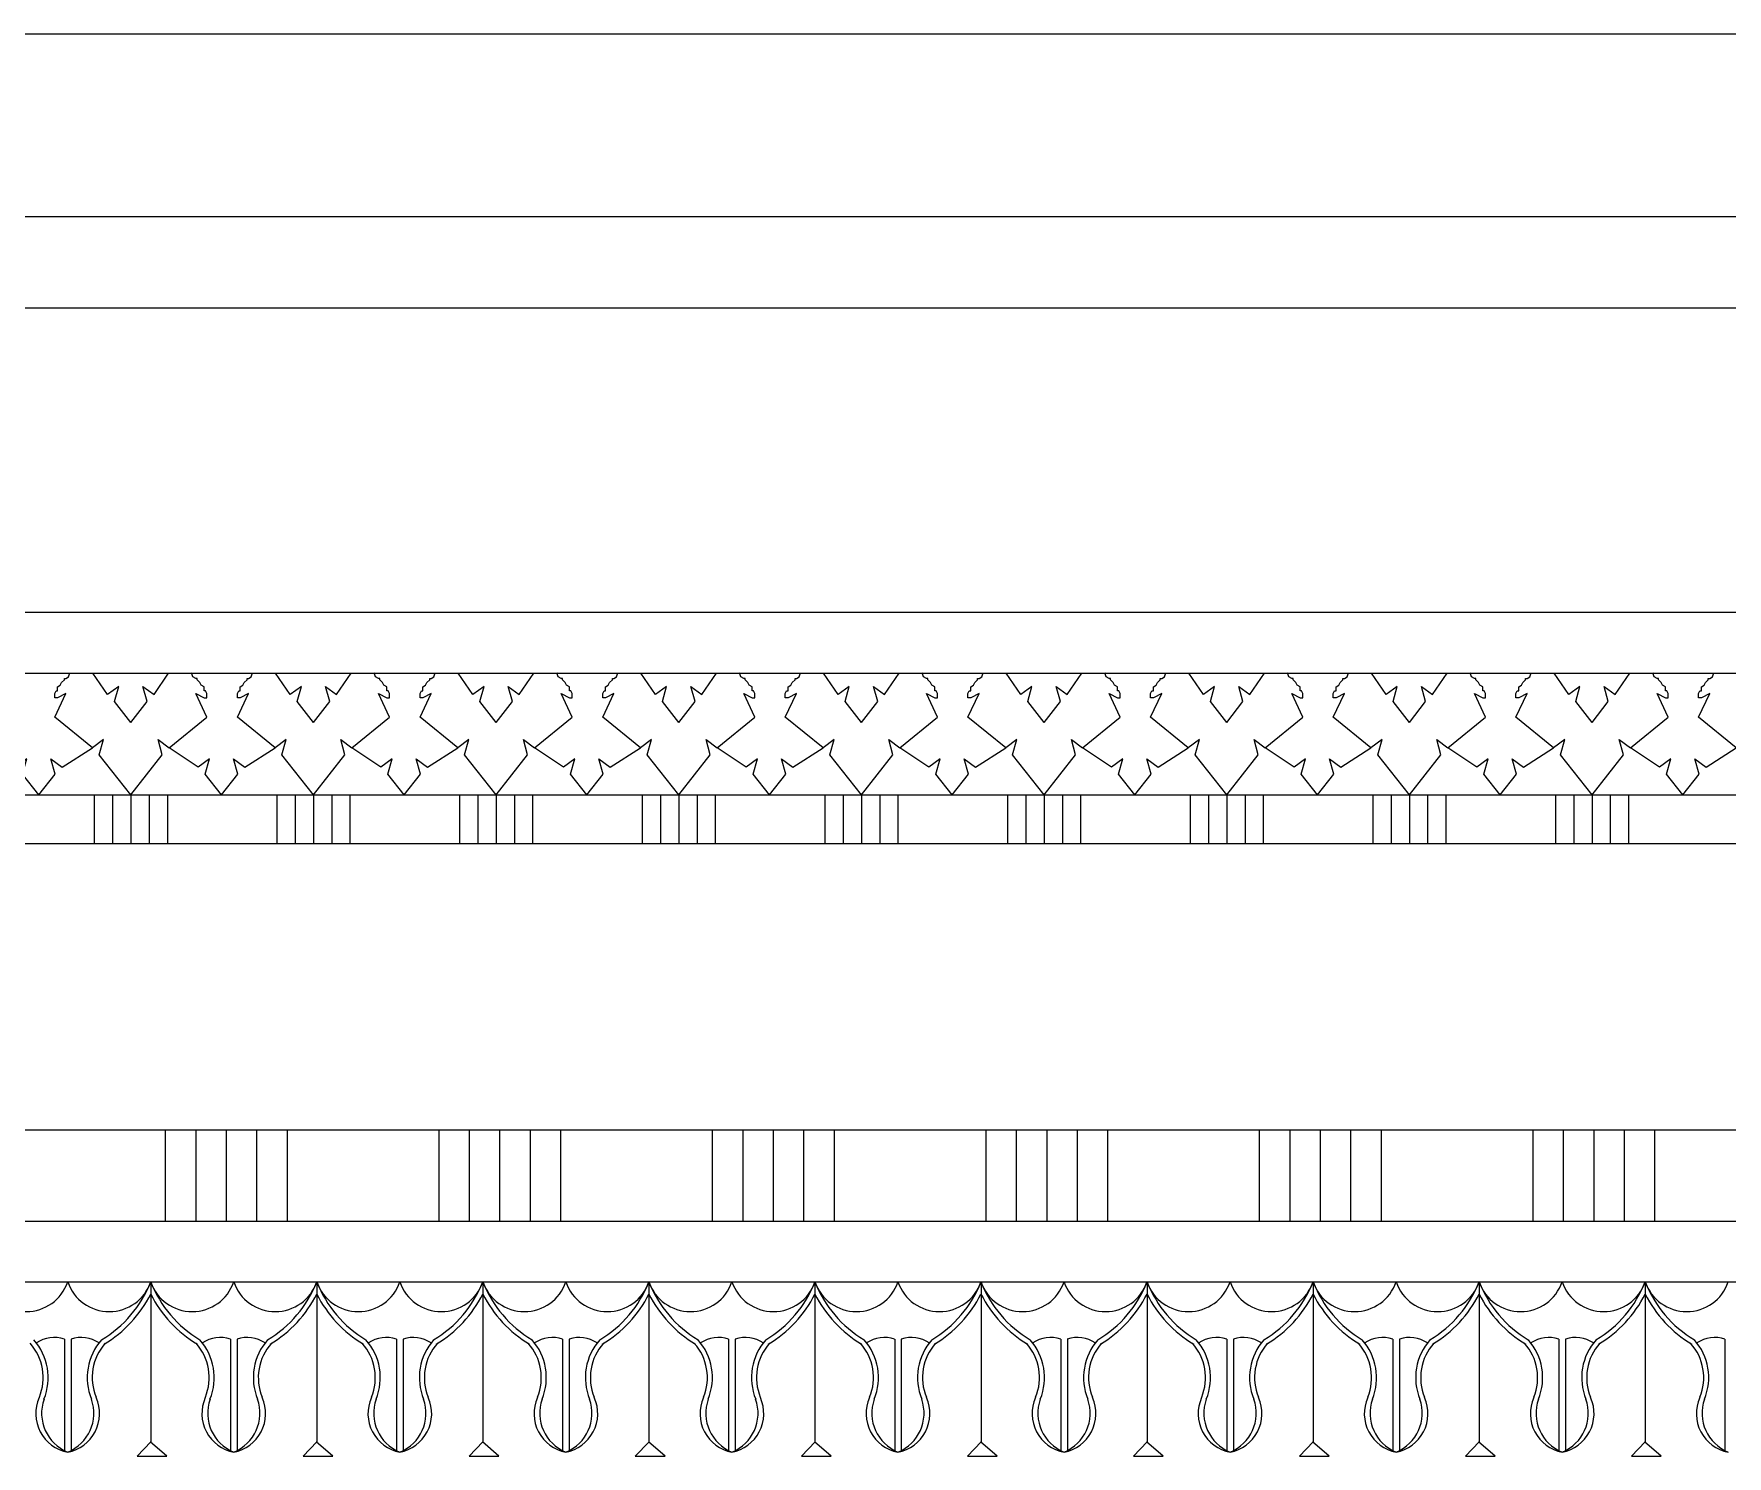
# Model space of a CAD drawing. Extents: x 128 to 2598, y 84 to 3556.
# Drawn here: x 673.4 to 951.5, y 3178.8 to 3412.4 of the extents above; entities that cross this region are included whole.
import ezdxf

# ---------------------------------------------------------------- set-up
doc = ezdxf.new("R2010")
doc.units = 0
doc.header["$LTSCALE"] = 10
doc.header["$MEASUREMENT"] = 0
for name, color, linetype in [('3', 3, 'CONTINUOUS'), ('4', 4, 'CONTINUOUS'), ('7', 7, 'CONTINUOUS'), ('BH', 3, 'CONTINUOUS')]:
    doc.layers.add(name, color=color, linetype=linetype)

msp = doc.modelspace()

# ---------------------------------------------------------------- linework, layer by layer
at = {"layer": '3'}
for p, q in [((202.42, 3287.37), (1460.71, 3287.37)), ((692.56, 3207.37), (692.56, 3181.02)), ((719.84, 3207.37), (719.84, 3181.02)), ((747.11, 3207.37), (747.11, 3181.02)), ((774.38, 3207.37), (774.38, 3181.02)), ((801.66, 3207.37), (801.66, 3181.02)), ((828.93, 3207.37), (828.93, 3181.02)), ((856.2, 3207.37), (856.2, 3181.02)), ((856.2, 3207.37), (856.2, 3181.02)), ((883.47, 3207.37), (883.47, 3181.02)), ((910.75, 3207.37), (910.75, 3181.02)), ((938.02, 3207.37), (938.02, 3181.02)), ((678.38, 3197.95), (678.38, 3179.66)), ((679.47, 3197.95), (679.47, 3179.66)), ((705.66, 3197.95), (705.66, 3179.66)), ((706.75, 3197.95), (706.75, 3179.66)), ((732.93, 3197.95), (732.93, 3179.66)), ((734.02, 3197.95), (734.02, 3179.66)), ((760.2, 3197.95), (760.2, 3179.66)), ((761.29, 3197.95), (761.29, 3179.66)), ((787.47, 3197.95), (787.47, 3179.66)), ((788.56, 3197.95), (788.56, 3179.66)), ((814.75, 3197.95), (814.75, 3179.66)), ((815.84, 3197.95), (815.84, 3179.66)), ((842.02, 3197.95), (842.02, 3179.66)), ((843.11, 3197.95), (843.11, 3179.66)), ((869.29, 3197.95), (869.29, 3179.66)), ((869.29, 3197.95), (869.29, 3179.66)), ((870.38, 3197.95), (870.38, 3179.66)), ((870.38, 3197.95), (870.38, 3179.66)), ((896.56, 3197.95), (896.56, 3179.66)), ((897.66, 3197.95), (897.66, 3179.66)), ((923.84, 3197.95), (923.84, 3179.66)), ((924.93, 3197.95), (924.93, 3179.66)), ((951.11, 3197.95), (951.11, 3179.66)), ((692.58, 3181.1), (690.34, 3178.76)), ((695.21, 3178.76), (692.48, 3181.1)), ((719.85, 3181.1), (717.61, 3178.76)), ((722.48, 3178.76), (719.75, 3181.1)), ((747.12, 3181.1), (744.88, 3178.76)), ((749.75, 3178.76), (747.03, 3181.1)), ((774.4, 3181.1), (772.15, 3178.76)), ((777.03, 3178.76), (774.3, 3181.1)), ((801.67, 3181.1), (799.43, 3178.76)), ((804.3, 3178.76), (801.57, 3181.1)), ((828.94, 3181.1), (826.7, 3178.76)), ((831.57, 3178.76), (828.84, 3181.1)), ((856.21, 3181.1), (853.97, 3178.76)), ((856.21, 3181.1), (853.97, 3178.76)), ((858.85, 3178.76), (856.12, 3181.1)), ((858.85, 3178.76), (856.12, 3181.1)), ((883.49, 3181.1), (881.24, 3178.76)), ((886.12, 3178.76), (883.39, 3181.1)), ((910.76, 3181.1), (908.52, 3178.76)), ((913.39, 3178.76), (910.66, 3181.1)), ((938.03, 3181.1), (935.79, 3178.76)), ((940.66, 3178.76), (937.93, 3181.1)), ((690.34, 3178.76), (695.21, 3178.76)), ((717.61, 3178.76), (722.48, 3178.76)), ((744.88, 3178.76), (749.75, 3178.76)), ((772.15, 3178.76), (777.03, 3178.76)), ((799.43, 3178.76), (804.3, 3178.76)), ((826.7, 3178.76), (831.57, 3178.76)), ((853.97, 3178.76), (858.85, 3178.76)), ((853.97, 3178.76), (858.85, 3178.76)), ((881.24, 3178.76), (886.12, 3178.76)), ((908.52, 3178.76), (913.39, 3178.76)), ((935.79, 3178.76), (940.66, 3178.76))]:
    msp.add_line(p, q, dxfattribs=at)
for centre, radius, start, end in [((672.11, 3209.71), 7.21, 198.9672, 341.0328), ((685.75, 3209.71), 7.21, 198.9672, 341.0328), ((674.51, 3214.51), 19.41, 300.9337, 338.4416), ((710.62, 3214.51), 19.41, 201.5584, 239.0663), ((699.38, 3209.71), 7.21, 198.9672, 341.0328), ((713.02, 3209.71), 7.21, 198.9672, 341.0328), ((701.78, 3214.51), 19.41, 300.9337, 338.4416), ((726.66, 3209.71), 7.21, 198.9672, 341.0328), ((737.89, 3214.51), 19.41, 201.5584, 239.0663), ((740.29, 3209.71), 7.21, 198.9672, 341.0328), ((729.05, 3214.51), 19.41, 300.9337, 338.4416), ((753.93, 3209.71), 7.21, 198.9672, 341.0328), ((765.17, 3214.51), 19.41, 201.5584, 239.0663), ((767.56, 3209.71), 7.21, 198.9672, 341.0328), ((756.33, 3214.51), 19.41, 300.9337, 338.4416), ((781.2, 3209.71), 7.21, 198.9672, 341.0328), ((792.44, 3214.51), 19.41, 201.5584, 239.0663), ((794.84, 3209.71), 7.21, 198.9672, 341.0328), ((783.6, 3214.51), 19.41, 300.9337, 338.4416), ((808.47, 3209.71), 7.21, 198.9672, 341.0328), ((819.71, 3214.51), 19.41, 201.5584, 239.0663), ((822.11, 3209.71), 7.21, 198.9672, 341.0328), ((810.87, 3214.51), 19.41, 300.9337, 338.4416), ((835.75, 3209.71), 7.21, 198.9672, 341.0328), ((846.98, 3214.51), 19.41, 201.5584, 239.0663), ((849.38, 3209.71), 7.21, 198.9672, 341.0328), ((838.14, 3214.51), 19.41, 300.9337, 338.4416), ((874.26, 3214.51), 19.41, 201.5584, 239.0663), ((863.02, 3209.71), 7.21, 198.9672, 341.0328), ((874.26, 3214.51), 19.41, 201.5584, 239.0663), ((863.02, 3209.71), 7.21, 198.9672, 341.0328), ((876.66, 3209.71), 7.21, 198.9672, 341.0328), ((876.66, 3209.71), 7.21, 198.9672, 341.0328), ((865.42, 3214.51), 19.41, 300.9337, 338.4416), ((865.42, 3214.51), 19.41, 300.9337, 338.4416), ((901.53, 3214.51), 19.41, 201.5584, 239.0663), ((890.29, 3209.71), 7.21, 198.9672, 341.0328), ((903.93, 3209.71), 7.21, 198.9672, 341.0328), ((892.69, 3214.51), 19.41, 300.9337, 338.4416), ((928.8, 3214.51), 19.41, 201.5584, 239.0663), ((917.56, 3209.71), 7.21, 198.9672, 341.0328), ((931.2, 3209.71), 7.21, 198.9672, 341.0328), ((919.96, 3214.51), 19.41, 300.9337, 338.4416), ((956.07, 3214.51), 19.41, 201.5584, 239.0663), ((944.84, 3209.71), 7.21, 198.9672, 341.0328), ((674.51, 3214.51), 20.23, 300.9337, 333.1807), ((710.62, 3214.51), 20.23, 206.8193, 239.0663), ((701.78, 3214.51), 20.23, 300.9337, 333.1807), ((737.89, 3214.51), 20.23, 206.8193, 239.0663), ((729.05, 3214.51), 20.23, 300.9337, 333.1807), ((765.17, 3214.51), 20.23, 206.8193, 239.0663), ((756.33, 3214.51), 20.23, 300.9337, 333.1807), ((792.44, 3214.51), 20.23, 206.8193, 239.0663), ((783.6, 3214.51), 20.23, 300.9337, 333.1807), ((819.71, 3214.51), 20.23, 206.8193, 239.0663), ((810.87, 3214.51), 20.23, 300.9337, 333.1807), ((846.98, 3214.51), 20.23, 206.8193, 239.0663), ((838.14, 3214.51), 20.23, 300.9337, 333.1807), ((874.26, 3214.51), 20.23, 206.8193, 239.0663), ((874.26, 3214.51), 20.23, 206.8193, 239.0663), ((865.42, 3214.51), 20.23, 300.9337, 333.1807), ((865.42, 3214.51), 20.23, 300.9337, 333.1807), ((901.53, 3214.51), 20.23, 206.8193, 239.0663), ((892.69, 3214.51), 20.23, 300.9337, 333.1807), ((928.8, 3214.51), 20.23, 206.8193, 239.0663), ((919.96, 3214.51), 20.23, 300.9337, 333.1807), ((956.07, 3214.51), 20.23, 206.8193, 239.0663), ((676.66, 3193.24), 5.01, 69.8838, 125.0135), ((681.2, 3193.24), 5.01, 54.9865, 110.1162), ((703.93, 3193.24), 5.01, 69.8838, 125.0135), ((708.47, 3193.24), 5.01, 54.9865, 110.1162), ((731.2, 3193.24), 5.01, 69.8838, 125.0135), ((735.74, 3193.24), 5.01, 54.9865, 110.1162), ((758.48, 3193.24), 5.01, 69.8838, 125.0135), ((763.01, 3193.24), 5.01, 54.9865, 110.1162), ((785.75, 3193.24), 5.01, 69.8838, 125.0135), ((790.29, 3193.24), 5.01, 54.9865, 110.1162), ((813.02, 3193.24), 5.01, 69.8838, 125.0135), ((817.56, 3193.24), 5.01, 54.9865, 110.1162), ((840.3, 3193.24), 5.01, 69.8838, 125.0135), ((844.83, 3193.24), 5.01, 54.9865, 110.1162), ((867.57, 3193.24), 5.01, 69.8838, 125.0135), ((867.57, 3193.24), 5.01, 69.8838, 125.0135), ((872.11, 3193.24), 5.01, 54.9865, 110.1162), ((872.11, 3193.24), 5.01, 54.9865, 110.1162), ((894.84, 3193.24), 5.01, 69.8838, 125.0135), ((899.38, 3193.24), 5.01, 54.9865, 110.1162), ((922.11, 3193.24), 5.01, 69.8838, 125.0135), ((926.65, 3193.24), 5.01, 54.9865, 110.1162), ((949.39, 3193.24), 5.01, 69.8838, 125.0135), ((666.36, 3191.65), 8.54, 337.7846, 41.5211), ((666.36, 3191.65), 9.36, 337.7846, 41.5211), ((691.49, 3191.65), 9.36, 138.4789, 202.2154), ((691.49, 3191.65), 8.54, 138.4789, 202.2154), ((693.63, 3191.65), 8.54, 337.7846, 41.5211), ((693.63, 3191.65), 9.36, 337.7846, 41.5211), ((718.77, 3191.65), 9.36, 138.4789, 202.2154), ((718.77, 3191.65), 8.54, 138.4789, 202.2154), ((720.91, 3191.65), 8.54, 337.7846, 41.5211), ((720.91, 3191.65), 9.36, 337.7846, 41.5211), ((746.04, 3191.65), 9.36, 138.4789, 202.2154), ((746.04, 3191.65), 8.54, 138.4789, 202.2154), ((748.18, 3191.65), 8.54, 337.7846, 41.5211), ((748.18, 3191.65), 9.36, 337.7846, 41.5211), ((773.31, 3191.65), 9.36, 138.4789, 202.2154), ((773.31, 3191.65), 8.54, 138.4789, 202.2154), ((775.45, 3191.65), 8.54, 337.7846, 41.5211), ((775.45, 3191.65), 9.36, 337.7846, 41.5211), ((800.59, 3191.65), 9.36, 138.4789, 202.2154), ((800.59, 3191.65), 8.54, 138.4789, 202.2154), ((802.73, 3191.65), 8.54, 337.7846, 41.5211), ((802.73, 3191.65), 9.36, 337.7846, 41.5211), ((827.86, 3191.65), 9.36, 138.4789, 202.2154), ((827.86, 3191.65), 8.54, 138.4789, 202.2154), ((830, 3191.65), 8.54, 337.7846, 41.5211), ((830, 3191.65), 9.36, 337.7846, 41.5211), ((855.13, 3191.65), 9.36, 138.4789, 202.2154), ((855.13, 3191.65), 8.54, 138.4789, 202.2154), ((857.27, 3191.65), 8.54, 337.7846, 41.5211), ((857.27, 3191.65), 8.54, 337.7846, 41.5211), ((857.27, 3191.65), 9.36, 337.7846, 41.5211), ((857.27, 3191.65), 9.36, 337.7846, 41.5211), ((882.4, 3191.65), 9.36, 138.4789, 202.2154), ((882.4, 3191.65), 9.36, 138.4789, 202.2154), ((882.4, 3191.65), 8.54, 138.4789, 202.2154), ((882.4, 3191.65), 8.54, 138.4789, 202.2154), ((884.54, 3191.65), 8.54, 337.7846, 41.5211), ((884.54, 3191.65), 9.36, 337.7846, 41.5211), ((909.68, 3191.65), 9.36, 138.4789, 202.2154), ((909.68, 3191.65), 8.54, 138.4789, 202.2154), ((911.82, 3191.65), 8.54, 337.7846, 41.5211), ((911.82, 3191.65), 9.36, 337.7846, 41.5211), ((936.95, 3191.65), 9.36, 138.4789, 202.2154), ((936.95, 3191.65), 8.54, 138.4789, 202.2154), ((939.09, 3191.65), 8.54, 337.7846, 41.5211), ((939.09, 3191.65), 9.36, 337.7846, 41.5211), ((680.15, 3185.75), 6.46, 155.9841, 259.063), ((681.55, 3185.81), 6.91, 160.5785, 247.7515), ((677.7, 3185.75), 6.46, 280.937, 24.0159), ((676.31, 3185.81), 6.91, 292.2485, 19.4215), ((707.43, 3185.75), 6.46, 155.9841, 259.063), ((708.82, 3185.81), 6.91, 160.5785, 247.7515), ((704.97, 3185.75), 6.46, 280.937, 24.0159), ((703.58, 3185.81), 6.91, 292.2485, 19.4215), ((734.7, 3185.75), 6.46, 155.9841, 259.063), ((736.09, 3185.81), 6.91, 160.5785, 247.7515), ((732.25, 3185.75), 6.46, 280.937, 24.0159), ((730.86, 3185.81), 6.91, 292.2485, 19.4215), ((761.97, 3185.75), 6.46, 155.9841, 259.063), ((763.36, 3185.81), 6.91, 160.5785, 247.7515), ((759.52, 3185.75), 6.46, 280.937, 24.0159), ((758.13, 3185.81), 6.91, 292.2485, 19.4215), ((789.24, 3185.75), 6.46, 155.9841, 259.063), ((790.64, 3185.81), 6.91, 160.5785, 247.7515), ((786.79, 3185.75), 6.46, 280.937, 24.0159), ((785.4, 3185.81), 6.91, 292.2485, 19.4215), ((816.52, 3185.75), 6.46, 155.9841, 259.063), ((817.91, 3185.81), 6.91, 160.5785, 247.7515), ((814.07, 3185.75), 6.46, 280.937, 24.0159), ((812.67, 3185.81), 6.91, 292.2485, 19.4215), ((843.79, 3185.75), 6.46, 155.9841, 259.063), ((845.18, 3185.81), 6.91, 160.5785, 247.7515), ((841.34, 3185.75), 6.46, 280.937, 24.0159), ((839.95, 3185.81), 6.91, 292.2485, 19.4215), ((871.06, 3185.75), 6.46, 155.9841, 259.063), ((871.06, 3185.75), 6.46, 155.9841, 259.063), ((872.45, 3185.81), 6.91, 160.5785, 247.7515), ((872.45, 3185.81), 6.91, 160.5785, 247.7515), ((868.61, 3185.75), 6.46, 280.937, 24.0159), ((868.61, 3185.75), 6.46, 280.937, 24.0159), ((867.22, 3185.81), 6.91, 292.2485, 19.4215), ((867.22, 3185.81), 6.91, 292.2485, 19.4215), ((898.34, 3185.75), 6.46, 155.9841, 259.063), ((899.73, 3185.81), 6.91, 160.5785, 247.7515), ((895.88, 3185.75), 6.46, 280.937, 24.0159), ((894.49, 3185.81), 6.91, 292.2485, 19.4215), ((925.61, 3185.75), 6.46, 155.9841, 259.063), ((927, 3185.81), 6.91, 160.5785, 247.7515), ((923.16, 3185.75), 6.46, 280.937, 24.0159), ((921.76, 3185.81), 6.91, 292.2485, 19.4215), ((952.88, 3185.75), 6.46, 155.9841, 259.063), ((954.27, 3185.81), 6.91, 160.5785, 247.7515)]:
    msp.add_arc(centre, radius, start, end, dxfattribs=at)
at = {"layer": '4'}
msp.add_line((130.75, 3382.37), (1483.19, 3382.37), dxfattribs=at)
at = {"layer": '7'}
for p, q in [((490.75, 3412.37), (1492.69, 3412.37)), ((130.75, 3367.37), (1478.88, 3367.37)), ((180.75, 3317.37), (1466.59, 3317.37)), ((180.75, 3307.37), (1464.51, 3307.37)), ((210.75, 3279.37), (1459.32, 3279.37)), ((282, 3232.37), (1452.73, 3232.37)), ((310.75, 3217.37), (1451.18, 3217.37)), ((310.75, 3207.37), (1450.29, 3207.37))]:
    msp.add_line(p, q, dxfattribs=at)
at = {"layer": 'BH'}
for p, q in [((683.29, 3287.37), (683.29, 3279.37)), ((686.29, 3287.37), (686.29, 3279.37)), ((689.29, 3287.37), (689.29, 3279.37)), ((692.29, 3287.37), (692.29, 3279.37)), ((695.29, 3287.37), (695.29, 3279.37)), ((713.29, 3287.37), (713.29, 3279.37)), ((716.29, 3287.37), (716.29, 3279.37)), ((719.29, 3287.37), (719.29, 3279.37)), ((722.29, 3287.37), (722.29, 3279.37)), ((725.29, 3287.37), (725.29, 3279.37)), ((743.29, 3287.37), (743.29, 3279.37)), ((746.29, 3287.37), (746.29, 3279.37)), ((749.29, 3287.37), (749.29, 3279.37)), ((752.29, 3287.37), (752.29, 3279.37)), ((755.29, 3287.37), (755.29, 3279.37)), ((773.29, 3287.37), (773.29, 3279.37)), ((776.29, 3287.37), (776.29, 3279.37)), ((779.29, 3287.37), (779.29, 3279.37)), ((782.29, 3287.37), (782.29, 3279.37)), ((785.29, 3287.37), (785.29, 3279.37)), ((803.29, 3287.37), (803.29, 3279.37)), ((806.29, 3287.37), (806.29, 3279.37)), ((809.29, 3287.37), (809.29, 3279.37)), ((812.29, 3287.37), (812.29, 3279.37)), ((815.29, 3287.37), (815.29, 3279.37)), ((833.29, 3287.37), (833.29, 3279.37)), ((836.29, 3287.37), (836.29, 3279.37)), ((839.29, 3287.37), (839.29, 3279.37)), ((842.29, 3287.37), (842.29, 3279.37)), ((845.29, 3287.37), (845.29, 3279.37)), ((863.29, 3287.37), (863.29, 3279.37)), ((866.29, 3287.37), (866.29, 3279.37)), ((869.29, 3287.37), (869.29, 3279.37)), ((872.29, 3287.37), (872.29, 3279.37)), ((875.29, 3287.37), (875.29, 3279.37)), ((893.29, 3287.37), (893.29, 3279.37)), ((896.29, 3287.37), (896.29, 3279.37)), ((899.29, 3287.37), (899.29, 3279.37)), ((902.29, 3287.37), (902.29, 3279.37)), ((905.29, 3287.37), (905.29, 3279.37)), ((923.29, 3287.37), (923.29, 3279.37)), ((926.29, 3287.37), (926.29, 3279.37)), ((929.29, 3287.37), (929.29, 3279.37)), ((932.29, 3287.37), (932.29, 3279.37)), ((935.29, 3287.37), (935.29, 3279.37)), ((694.95, 3232.37), (694.95, 3217.37)), ((699.95, 3232.37), (699.95, 3217.37)), ((704.95, 3232.37), (704.95, 3217.37)), ((709.95, 3232.37), (709.95, 3217.37)), ((714.95, 3232.37), (714.95, 3217.37)), ((739.87, 3232.37), (739.87, 3217.37)), ((744.87, 3232.37), (744.87, 3217.37)), ((749.87, 3232.37), (749.87, 3217.37)), ((754.87, 3232.37), (754.87, 3217.37)), ((759.87, 3232.37), (759.87, 3217.37)), ((784.8, 3232.37), (784.8, 3217.37)), ((789.8, 3232.37), (789.8, 3217.37)), ((794.8, 3232.37), (794.8, 3217.37)), ((799.8, 3232.37), (799.8, 3217.37)), ((804.8, 3232.37), (804.8, 3217.37)), ((829.72, 3232.37), (829.72, 3217.37)), ((834.72, 3232.37), (834.72, 3217.37)), ((839.72, 3232.37), (839.72, 3217.37)), ((844.72, 3232.37), (844.72, 3217.37)), ((849.72, 3232.37), (849.72, 3217.37)), ((874.64, 3232.37), (874.64, 3217.37)), ((879.64, 3232.37), (879.64, 3217.37)), ((884.64, 3232.37), (884.64, 3217.37)), ((889.64, 3232.37), (889.64, 3217.37)), ((894.64, 3232.37), (894.64, 3217.37)), ((919.57, 3232.37), (919.57, 3217.37)), ((924.57, 3232.37), (924.57, 3217.37)), ((929.57, 3232.37), (929.57, 3217.37)), ((934.57, 3232.37), (934.57, 3217.37)), ((939.57, 3232.37), (939.57, 3217.37))]:
    msp.add_line(p, q, dxfattribs=at)
for points in [[(689.29, 3287.37), (684.12, 3293.97), (684.8, 3296.48), (682.98, 3295.11), (676.79, 3300.13), (678.61, 3304), (677.24, 3303.32), (677.01, 3303.32), (676.79, 3303.32), (676.79, 3303.54), (676.79, 3304), (677.01, 3304.46), (677.24, 3304.46), (677.24, 3304.68), (677.24, 3304.91), (677.24, 3305.14), (677.7, 3305.37), (677.93, 3305.82), (678.38, 3306.28), (678.38, 3306.51), (678.61, 3306.51), (679.07, 3306.74), (679.29, 3307.42)], [(689.29, 3299.28), (686.61, 3302.7), (687.3, 3305.2), (685.47, 3303.84), (683.07, 3307.37)], [(689.29, 3287.37), (694.45, 3293.97), (693.77, 3296.48), (695.59, 3295.11), (701.78, 3300.13), (699.96, 3304), (701.33, 3303.32), (701.56, 3303.32), (701.78, 3303.32), (701.78, 3303.54), (701.78, 3304), (701.56, 3304.46), (701.33, 3304.46), (701.33, 3304.68), (701.33, 3304.91), (701.33, 3305.14), (700.87, 3305.37), (700.64, 3305.82), (700.19, 3306.28), (700.19, 3306.51), (699.96, 3306.51), (699.5, 3306.74), (699.28, 3307.42)], [(689.29, 3299.28), (691.96, 3302.7), (691.27, 3305.2), (693.1, 3303.84), (695.5, 3307.37)], [(719.29, 3287.37), (714.12, 3293.97), (714.8, 3296.48), (712.98, 3295.11), (706.79, 3300.13), (708.61, 3304), (707.24, 3303.32), (707.01, 3303.32), (706.79, 3303.32), (706.79, 3303.54), (706.79, 3304), (707.01, 3304.46), (707.24, 3304.46), (707.24, 3304.68), (707.24, 3304.91), (707.24, 3305.14), (707.7, 3305.37), (707.93, 3305.82), (708.38, 3306.28), (708.38, 3306.51), (708.61, 3306.51), (709.07, 3306.74), (709.29, 3307.42)], [(719.29, 3299.28), (716.61, 3302.7), (717.3, 3305.2), (715.47, 3303.84), (713.07, 3307.37)], [(719.29, 3287.37), (724.45, 3293.97), (723.77, 3296.48), (725.59, 3295.11), (731.78, 3300.13), (729.96, 3304), (731.33, 3303.32), (731.56, 3303.32), (731.78, 3303.32), (731.78, 3303.54), (731.78, 3304), (731.56, 3304.46), (731.33, 3304.46), (731.33, 3304.68), (731.33, 3304.91), (731.33, 3305.14), (730.87, 3305.37), (730.64, 3305.82), (730.19, 3306.28), (730.19, 3306.51), (729.96, 3306.51), (729.5, 3306.74), (729.28, 3307.42)], [(719.29, 3299.28), (721.96, 3302.7), (721.27, 3305.2), (723.1, 3303.84), (725.5, 3307.37)], [(749.29, 3287.37), (744.12, 3293.97), (744.8, 3296.48), (742.98, 3295.11), (736.79, 3300.13), (738.61, 3304), (737.24, 3303.32), (737.01, 3303.32), (736.79, 3303.32), (736.79, 3303.54), (736.79, 3304), (737.01, 3304.46), (737.24, 3304.46), (737.24, 3304.68), (737.24, 3304.91), (737.24, 3305.14), (737.7, 3305.37), (737.93, 3305.82), (738.38, 3306.28), (738.38, 3306.51), (738.61, 3306.51), (739.07, 3306.74), (739.29, 3307.42)], [(749.29, 3299.28), (746.61, 3302.7), (747.3, 3305.2), (745.47, 3303.84), (743.07, 3307.37)], [(749.29, 3287.37), (754.45, 3293.97), (753.77, 3296.48), (755.59, 3295.11), (761.78, 3300.13), (759.96, 3304), (761.33, 3303.32), (761.56, 3303.32), (761.78, 3303.32), (761.78, 3303.54), (761.78, 3304), (761.56, 3304.46), (761.33, 3304.46), (761.33, 3304.68), (761.33, 3304.91), (761.33, 3305.14), (760.87, 3305.37), (760.64, 3305.82), (760.19, 3306.28), (760.19, 3306.51), (759.96, 3306.51), (759.5, 3306.74), (759.28, 3307.42)], [(749.29, 3299.28), (751.96, 3302.7), (751.27, 3305.2), (753.1, 3303.84), (755.5, 3307.37)], [(779.29, 3287.37), (774.12, 3293.97), (774.8, 3296.48), (772.98, 3295.11), (766.79, 3300.13), (768.61, 3304), (767.24, 3303.32), (767.01, 3303.32), (766.79, 3303.32), (766.79, 3303.54), (766.79, 3304), (767.01, 3304.46), (767.24, 3304.46), (767.24, 3304.68), (767.24, 3304.91), (767.24, 3305.14), (767.7, 3305.37), (767.93, 3305.82), (768.38, 3306.28), (768.38, 3306.51), (768.61, 3306.51), (769.07, 3306.74), (769.29, 3307.42)], [(779.29, 3299.28), (776.61, 3302.7), (777.3, 3305.2), (775.47, 3303.84), (773.07, 3307.37)], [(779.29, 3287.37), (784.45, 3293.97), (783.77, 3296.48), (785.59, 3295.11), (791.78, 3300.13), (789.96, 3304), (791.33, 3303.32), (791.56, 3303.32), (791.78, 3303.32), (791.78, 3303.54), (791.78, 3304), (791.56, 3304.46), (791.33, 3304.46), (791.33, 3304.68), (791.33, 3304.91), (791.33, 3305.14), (790.87, 3305.37), (790.64, 3305.82), (790.19, 3306.28), (790.19, 3306.51), (789.96, 3306.51), (789.5, 3306.74), (789.28, 3307.42)], [(779.29, 3299.28), (781.96, 3302.7), (781.27, 3305.2), (783.1, 3303.84), (785.5, 3307.37)], [(809.29, 3287.37), (804.12, 3293.97), (804.8, 3296.48), (802.98, 3295.11), (796.79, 3300.13), (798.61, 3304), (797.24, 3303.32), (797.01, 3303.32), (796.79, 3303.32), (796.79, 3303.54), (796.79, 3304), (797.01, 3304.46), (797.24, 3304.46), (797.24, 3304.68), (797.24, 3304.91), (797.24, 3305.14), (797.7, 3305.37), (797.93, 3305.82), (798.38, 3306.28), (798.38, 3306.51), (798.61, 3306.51), (799.07, 3306.74), (799.29, 3307.42)], [(809.29, 3299.28), (806.61, 3302.7), (807.3, 3305.2), (805.47, 3303.84), (803.07, 3307.37)], [(809.29, 3287.37), (814.45, 3293.97), (813.77, 3296.48), (815.59, 3295.11), (821.78, 3300.13), (819.96, 3304), (821.33, 3303.32), (821.56, 3303.32), (821.78, 3303.32), (821.78, 3303.54), (821.78, 3304), (821.56, 3304.46), (821.33, 3304.46), (821.33, 3304.68), (821.33, 3304.91), (821.33, 3305.14), (820.87, 3305.37), (820.64, 3305.82), (820.19, 3306.28), (820.19, 3306.51), (819.96, 3306.51), (819.5, 3306.74), (819.28, 3307.42)], [(809.29, 3299.28), (811.96, 3302.7), (811.27, 3305.2), (813.1, 3303.84), (815.5, 3307.37)], [(839.29, 3287.37), (834.12, 3293.97), (834.8, 3296.48), (832.98, 3295.11), (826.79, 3300.13), (828.61, 3304), (827.24, 3303.32), (827.01, 3303.32), (826.79, 3303.32), (826.79, 3303.54), (826.79, 3304), (827.01, 3304.46), (827.24, 3304.46), (827.24, 3304.68), (827.24, 3304.91), (827.24, 3305.14), (827.7, 3305.37), (827.93, 3305.82), (828.38, 3306.28), (828.38, 3306.51), (828.61, 3306.51), (829.07, 3306.74), (829.29, 3307.42)], [(839.29, 3299.28), (836.61, 3302.7), (837.3, 3305.2), (835.47, 3303.84), (833.07, 3307.37)], [(839.29, 3287.37), (844.45, 3293.97), (843.77, 3296.48), (845.59, 3295.11), (851.78, 3300.13), (849.96, 3304), (851.33, 3303.32), (851.56, 3303.32), (851.78, 3303.32), (851.78, 3303.54), (851.78, 3304), (851.56, 3304.46), (851.33, 3304.46), (851.33, 3304.68), (851.33, 3304.91), (851.33, 3305.14), (850.87, 3305.37), (850.64, 3305.82), (850.19, 3306.28), (850.19, 3306.51), (849.96, 3306.51), (849.5, 3306.74), (849.28, 3307.42)], [(839.29, 3299.28), (841.96, 3302.7), (841.27, 3305.2), (843.1, 3303.84), (845.5, 3307.37)], [(869.29, 3287.37), (864.12, 3293.97), (864.8, 3296.48), (862.98, 3295.11), (856.79, 3300.13), (858.61, 3304), (857.24, 3303.32), (857.01, 3303.32), (856.79, 3303.32), (856.79, 3303.54), (856.79, 3304), (857.01, 3304.46), (857.24, 3304.46), (857.24, 3304.68), (857.24, 3304.91), (857.24, 3305.14), (857.7, 3305.37), (857.93, 3305.82), (858.38, 3306.28), (858.38, 3306.51), (858.61, 3306.51), (859.07, 3306.74), (859.29, 3307.42)], [(869.29, 3299.28), (866.61, 3302.7), (867.3, 3305.2), (865.47, 3303.84), (863.07, 3307.37)], [(869.29, 3287.37), (874.45, 3293.97), (873.77, 3296.48), (875.59, 3295.11), (881.78, 3300.13), (879.96, 3304), (881.33, 3303.32), (881.56, 3303.32), (881.78, 3303.32), (881.78, 3303.54), (881.78, 3304), (881.56, 3304.46), (881.33, 3304.46), (881.33, 3304.68), (881.33, 3304.91), (881.33, 3305.14), (880.87, 3305.37), (880.64, 3305.82), (880.19, 3306.28), (880.19, 3306.51), (879.96, 3306.51), (879.5, 3306.74), (879.28, 3307.42)], [(869.29, 3299.28), (871.96, 3302.7), (871.27, 3305.2), (873.1, 3303.84), (875.5, 3307.37)], [(899.29, 3287.37), (894.12, 3293.97), (894.8, 3296.48), (892.98, 3295.11), (886.79, 3300.13), (888.61, 3304), (887.24, 3303.32), (887.01, 3303.32), (886.79, 3303.32), (886.79, 3303.54), (886.79, 3304), (887.01, 3304.46), (887.24, 3304.46), (887.24, 3304.68), (887.24, 3304.91), (887.24, 3305.14), (887.7, 3305.37), (887.93, 3305.82), (888.38, 3306.28), (888.38, 3306.51), (888.61, 3306.51), (889.07, 3306.74), (889.29, 3307.42)], [(899.29, 3299.28), (896.61, 3302.7), (897.3, 3305.2), (895.47, 3303.84), (893.07, 3307.37)], [(899.29, 3287.37), (904.45, 3293.97), (903.77, 3296.48), (905.59, 3295.11), (911.78, 3300.13), (909.96, 3304), (911.33, 3303.32), (911.56, 3303.32), (911.78, 3303.32), (911.78, 3303.54), (911.78, 3304), (911.56, 3304.46), (911.33, 3304.46), (911.33, 3304.68), (911.33, 3304.91), (911.33, 3305.14), (910.87, 3305.37), (910.64, 3305.82), (910.19, 3306.28), (910.19, 3306.51), (909.96, 3306.51), (909.5, 3306.74), (909.28, 3307.42)], [(899.29, 3299.28), (901.96, 3302.7), (901.27, 3305.2), (903.1, 3303.84), (905.5, 3307.37)], [(929.29, 3287.37), (924.12, 3293.97), (924.8, 3296.48), (922.98, 3295.11), (916.79, 3300.13), (918.61, 3304), (917.24, 3303.32), (917.01, 3303.32), (916.79, 3303.32), (916.79, 3303.54), (916.79, 3304), (917.01, 3304.46), (917.24, 3304.46), (917.24, 3304.68), (917.24, 3304.91), (917.24, 3305.14), (917.7, 3305.37), (917.93, 3305.82), (918.38, 3306.28), (918.38, 3306.51), (918.61, 3306.51), (919.07, 3306.74), (919.29, 3307.42)], [(929.29, 3299.28), (926.61, 3302.7), (927.3, 3305.2), (925.47, 3303.84), (923.07, 3307.37)], [(929.29, 3287.37), (934.45, 3293.97), (933.77, 3296.48), (935.59, 3295.11), (941.78, 3300.13), (939.96, 3304), (941.33, 3303.32), (941.56, 3303.32), (941.78, 3303.32), (941.78, 3303.54), (941.78, 3304), (941.56, 3304.46), (941.33, 3304.46), (941.33, 3304.68), (941.33, 3304.91), (941.33, 3305.14), (940.87, 3305.37), (940.64, 3305.82), (940.19, 3306.28), (940.19, 3306.51), (939.96, 3306.51), (939.5, 3306.74), (939.28, 3307.42)], [(929.29, 3299.28), (931.96, 3302.7), (931.27, 3305.2), (933.1, 3303.84), (935.5, 3307.37)], [(959.29, 3287.37), (954.12, 3293.97), (954.8, 3296.48), (952.98, 3295.11), (946.79, 3300.13), (948.61, 3304), (947.24, 3303.32), (947.01, 3303.32), (946.79, 3303.32), (946.79, 3303.54), (946.79, 3304), (947.01, 3304.46), (947.24, 3304.46), (947.24, 3304.68), (947.24, 3304.91), (947.24, 3305.14), (947.7, 3305.37), (947.93, 3305.82), (948.38, 3306.28), (948.38, 3306.51), (948.61, 3306.51), (949.07, 3306.74), (949.29, 3307.42)], [(674.2, 3287.37), (671.52, 3290.78), (672.21, 3293.29), (670.38, 3291.92), (665.59, 3295.11)], [(674.2, 3287.37), (676.87, 3290.78), (676.18, 3293.29), (678.01, 3291.92), (682.98, 3295.11)], [(704.2, 3287.37), (701.52, 3290.78), (702.21, 3293.29), (700.38, 3291.92), (695.59, 3295.11)], [(704.2, 3287.37), (706.87, 3290.78), (706.18, 3293.29), (708.01, 3291.92), (712.98, 3295.11)], [(734.2, 3287.37), (731.52, 3290.78), (732.21, 3293.29), (730.38, 3291.92), (725.59, 3295.11)], [(734.2, 3287.37), (736.87, 3290.78), (736.18, 3293.29), (738.01, 3291.92), (742.98, 3295.11)], [(764.2, 3287.37), (761.52, 3290.78), (762.21, 3293.29), (760.38, 3291.92), (755.59, 3295.11)], [(764.2, 3287.37), (766.87, 3290.78), (766.18, 3293.29), (768.01, 3291.92), (772.98, 3295.11)], [(794.2, 3287.37), (791.52, 3290.78), (792.21, 3293.29), (790.38, 3291.92), (785.59, 3295.11)], [(794.2, 3287.37), (796.87, 3290.78), (796.18, 3293.29), (798.01, 3291.92), (802.98, 3295.11)], [(824.2, 3287.37), (821.52, 3290.78), (822.21, 3293.29), (820.38, 3291.92), (815.59, 3295.11)], [(824.2, 3287.37), (826.87, 3290.78), (826.18, 3293.29), (828.01, 3291.92), (832.98, 3295.11)], [(854.2, 3287.37), (851.52, 3290.78), (852.21, 3293.29), (850.38, 3291.92), (845.59, 3295.11)], [(854.2, 3287.37), (856.87, 3290.78), (856.18, 3293.29), (858.01, 3291.92), (862.98, 3295.11)], [(884.2, 3287.37), (881.52, 3290.78), (882.21, 3293.29), (880.38, 3291.92), (875.59, 3295.11)], [(884.2, 3287.37), (886.87, 3290.78), (886.18, 3293.29), (888.01, 3291.92), (892.98, 3295.11)], [(914.2, 3287.37), (911.52, 3290.78), (912.21, 3293.29), (910.38, 3291.92), (905.59, 3295.11)], [(914.2, 3287.37), (916.87, 3290.78), (916.18, 3293.29), (918.01, 3291.92), (922.98, 3295.11)], [(944.2, 3287.37), (941.52, 3290.78), (942.21, 3293.29), (940.38, 3291.92), (935.59, 3295.11)], [(944.2, 3287.37), (946.87, 3290.78), (946.18, 3293.29), (948.01, 3291.92), (952.98, 3295.11)]]:
    msp.add_lwpolyline(points, dxfattribs=at)

doc.saveas('drawing.dxf')
